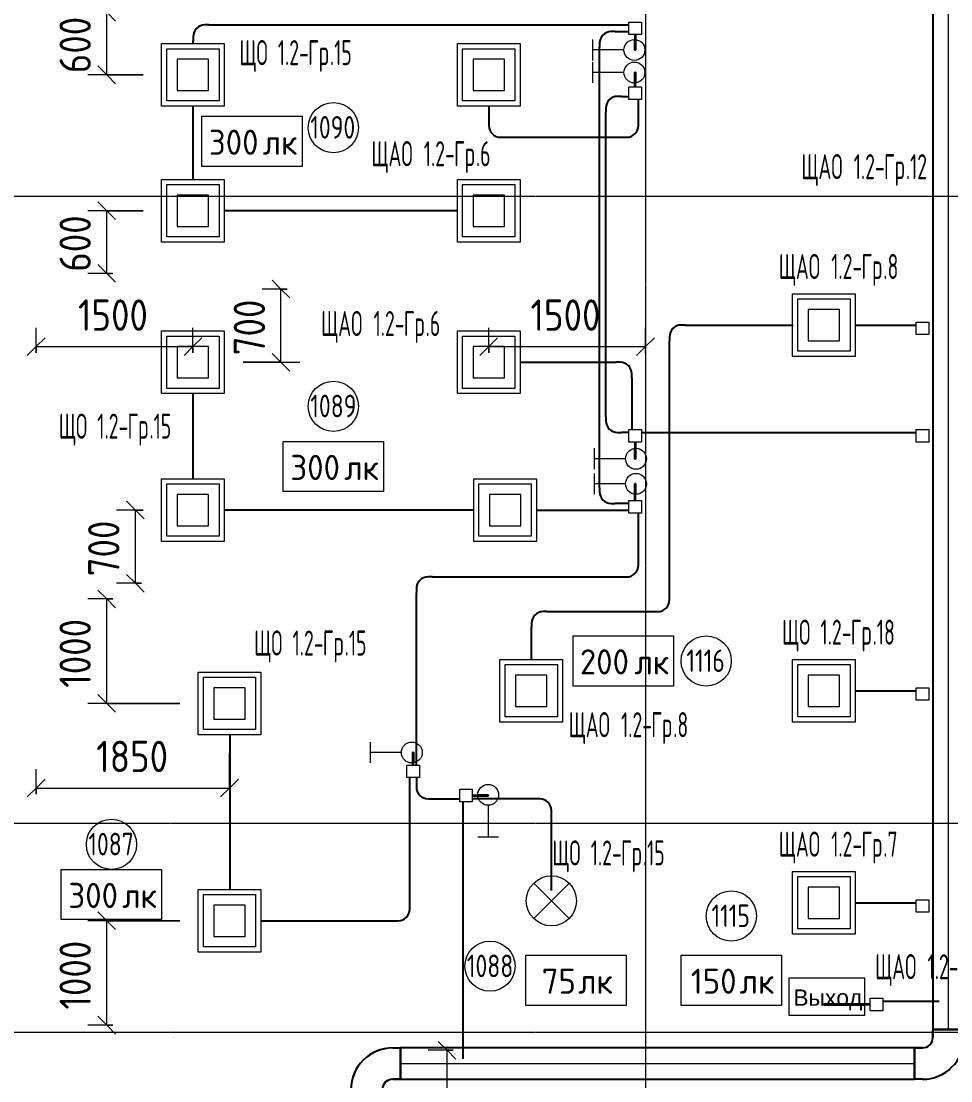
# Model space of a CAD drawing. Header units: millimetres. Extents: x -4730 to 98194, y -4296 to 93388.
# Drawn here: x 39027 to 47922, y 52038 to 62179 of the extents above; entities that cross this region are included whole.
import ezdxf

# ---------------------------------------------------------------- set-up
doc = ezdxf.new("R2010")
doc.units = ezdxf.units.MM
doc.linetypes.add('Линия сетки', pattern=[22.225, 12.7, -3.175, 3.175, -3.175])
for name, color, linetype, lineweight, true_color in [('Кабельные лотки', 5, 'Continuous', 25, 0x0000ff), ('Короба', 7, 'Continuous', 25, 0x008000), ('Соединительные детали кабельных лотков', 5, 'Continuous', 25, 0x0000ff), ('Соединительные детали коробов', 7, 'Continuous', 25, 0x008000), ('Типовые аннотации', 5, 'Continuous', 18, 0x0000ff)]:
    doc.layers.add(name, color=color, linetype=linetype, lineweight=lineweight, true_color=true_color)
for name, color, linetype, lineweight in [('Марки помещений', 7, 'Continuous', 9), ('Марки силовых электроприборов', 7, 'Continuous', 9), ('Осевая линия', 7, 'Continuous', 18), ('Оси', 7, 'Continuous', 9), ('Провода', 7, 'Continuous', 35), ('Размеры', 7, 'Continuous', 9), ('Размеры-120', 7, 'Continuous', 9)]:
    doc.layers.add(name, color=color, linetype=linetype, lineweight=lineweight)
doc.styles.add('Arial', font='arial.ttf', dxfattribs={"height": 156})
doc.styles.add('GOST Common', font='GOST_Common.ttf', dxfattribs={"width": 0.6, "height": 240})
doc.styles.add('GOST Common_1', font='GOST_Common.ttf', dxfattribs={"width": 0.9, "height": 300})
doc.styles.add('GOST Common_2', font='GOST_Common.ttf', dxfattribs={"height": 240})
doc.styles.add('GOST Common_3', font='GOST_Common.ttf', dxfattribs={"width": 0.8, "height": 216})
doc.dimstyles.new('ADSK_Проверочный', dxfattribs={"dimscale": 304.8, "dimtxt": 301.714499, "dimasz": 0.556693, "dimexe": 0.590551, "dimexo": 0.590551, "dimgap": 0.19685, "dimtad": 1, "dimdec": 3, "dimrnd": 0.001, "dimdsep": 46, "dimtxsty": 'GOST Common_1', "dimblk1": 'OBLIQUE', "dimblk2": 'OBLIQUE', "dimsah": 1, "dimcen": 0.09, "dimazin": 0, "dimtfac": 1, "dimtdec": 4, "dimtix": 1, "dimtmove": 0, "dimatfit": 3, "dimfxl": 1, "dimtvp": 1, "dimtolj": 1, "dimtzin": 0, "dimarcsym": 2})

# ---------------------------------------------------------------- blocks, each defined once
blk = doc.blocks.new('M_Горизонтальный изгиб-колено для канального - Стандартная-2475426-1-й этаж')
at = {"layer": 'Соединительные детали кабельных лотков'}
for p, q in [((-150, 250), (-150, 325)), ((150, 325), (-150, 325)), ((-150, 325), (150, 325)), ((-150, 325), (-150, 325)), ((-150, 325), (-150, 250)), ((150, 250), (150, 325)), ((150, 325), (150, 325)), ((150, 325), (150, 250)), ((-325, 150), (-325, 150)), ((-325, 150), (-325, -150)), ((-325, -150), (-325, 150)), ((-325, 150), (-250, 150)), ((-250, 150), (-325, 150)), ((-325, -150), (-325, -150)), ((-250, -150), (-325, -150)), ((-250, -150), (-325, -150))]:
    blk.add_line(p, q, dxfattribs=at)
for radius, end in [(100, 360), (400, 360), (100, 0), (400, 0)]:
    blk.add_arc((-250, 250), radius, 270, end, dxfattribs=at)
blk = doc.blocks.new('M_Короб_ отвод - Плоский торец - ПВХ - Стандартная-2386742-1-й этаж')
at = {"layer": 'Соединительные детали коробов'}
for p, q in [((0, 111.95), (0, 150.05)), ((-150.05, 0), (-111.95, 0))]:
    blk.add_line(p, q, dxfattribs=at)
blk.add_arc((-111.95, 111.95), 111.95, 270, 0, dxfattribs=at)
blk = doc.blocks.new('DIMBLOCK182-1-й этаж')
at = {"layer": 'Размеры-120'}
for p, q in [((43161, 52330), (42921, 52330)), ((43101, 52330), (43016, 52415)), ((43101, 50830), (43101, 52330)), ((43101, 52330), (43186, 52245)), ((43101, 52330), (43161, 52330)), ((43101, 50830), (43016, 50915)), ((43145, 50830), (42921, 50830)), ((43101, 50830), (43186, 50745)), ((43101, 50830), (43145, 50830))]:
    blk.add_line(p, q, dxfattribs=at)
at = {"layer": 'Размеры-120', "color": 0, "insert": (42649, 51230), "char_height": 300, "width": 840.71, "attachment_point": 1, "rotation": 90, "line_spacing_factor": 1.022761, "style": 'GOST Common_1'}
blk.add_mtext('1500', dxfattribs=at)
blk = doc.blocks.new('_Oblique')
at = {"color": 0, "linetype": 'ByBlock', "lineweight": -2}
blk.add_line((-0.5, -0.5), (0.5, 0.5), dxfattribs=at)
blk = doc.blocks.new('ADSK_Марка_Помещение_1_ГОСТ21-501-2011 - Номер-85995-1-й этаж')
at = {"layer": 'Марки помещений'}
blk.add_circle((0, 0), 2, dxfattribs=at)
blk = doc.blocks.new('DIMBLOCK196-1-й этаж')
at = {"layer": 'Размеры-120'}
for p, q in [((39845, 56650), (39760, 56735)), ((39905, 56650), (39665, 56650)), ((39845, 55650), (39845, 56650)), ((39845, 56650), (39929, 56565)), ((39845, 56650), (39905, 56650)), ((39845, 55650), (39760, 55735)), ((40545, 55650), (39665, 55650)), ((39845, 55650), (39929, 55565)), ((39845, 55650), (40545, 55650))]:
    blk.add_line(p, q, dxfattribs=at)
at = {"layer": 'Размеры-120', "color": 0, "insert": (39393, 55800), "char_height": 300, "width": 840.71, "attachment_point": 1, "rotation": 90, "line_spacing_factor": 1.022761, "style": 'GOST Common_1'}
blk.add_mtext('1000', dxfattribs=at)
blk = doc.blocks.new('DIMBLOCK197-1-й этаж')
at = {"layer": 'Размеры-120'}
for p, q in [((39845, 53570), (39760, 53655)), ((40545, 53570), (39665, 53570)), ((39845, 52570), (39845, 53570)), ((39845, 53570), (39929, 53485)), ((39845, 53570), (40545, 53570)), ((39845, 52570), (39760, 52655)), ((39905, 52570), (39665, 52570)), ((39845, 52570), (39929, 52485)), ((39845, 52570), (39905, 52570))]:
    blk.add_line(p, q, dxfattribs=at)
at = {"layer": 'Размеры-120', "color": 0, "insert": (39393, 52720), "char_height": 300, "width": 840.71, "attachment_point": 1, "rotation": 90, "line_spacing_factor": 1.022761, "style": 'GOST Common_1'}
blk.add_mtext('1000', dxfattribs=at)
blk = doc.blocks.new('DIMBLOCK198-1-й этаж')
at = {"layer": 'Размеры-120'}
for p, q in [((41020, 55173), (41020, 54660)), ((41020, 54840), (41020, 55173)), ((39170, 54780), (39170, 55020)), ((39170, 54840), (39255, 54925)), ((41020, 54840), (41105, 54925)), ((39170, 54840), (39085, 54755)), ((39170, 54840), (41020, 54840)), ((39170, 54840), (39170, 54780)), ((41020, 54840), (40935, 54755))]:
    blk.add_line(p, q, dxfattribs=at)
at = {"layer": 'Размеры-120', "color": 0, "insert": (39745, 55292), "char_height": 300, "width": 840.71, "attachment_point": 1, "line_spacing_factor": 1.022761, "style": 'GOST Common_1'}
blk.add_mtext('1850', dxfattribs=at)
blk = doc.blocks.new('DIMBLOCK199-1-й этаж')
at = {"layer": 'Размеры-120'}
for p, q in [((39170, 59004), (39170, 59244)), ((40670, 59004), (40670, 59244)), ((39170, 59064), (39255, 59149)), ((40670, 59064), (40755, 59149)), ((39170, 59064), (39085, 58979)), ((39170, 59064), (40670, 59064)), ((39170, 59064), (39170, 59004)), ((40670, 59064), (40585, 58979)), ((40670, 59064), (40670, 59004))]:
    blk.add_line(p, q, dxfattribs=at)
at = {"layer": 'Размеры-120', "color": 0, "insert": (39570, 59516), "char_height": 300, "width": 840.71, "attachment_point": 1, "line_spacing_factor": 1.022761, "style": 'GOST Common_1'}
blk.add_mtext('1500', dxfattribs=at)
blk = doc.blocks.new('DIMBLOCK200-1-й этаж')
at = {"layer": 'Размеры-120'}
for p, q in [((43500, 59004), (43500, 59244)), ((45000, 59004), (45000, 59244)), ((43500, 59064), (43585, 59149)), ((45000, 59064), (45085, 59149)), ((43500, 59064), (43415, 58979)), ((43500, 59064), (45000, 59064)), ((43500, 59064), (43500, 59004)), ((45000, 59064), (44915, 58979)), ((45000, 59064), (45000, 59004))]:
    blk.add_line(p, q, dxfattribs=at)
at = {"layer": 'Размеры-120', "color": 0, "insert": (43900, 59516), "char_height": 300, "width": 840.71, "attachment_point": 1, "line_spacing_factor": 1.022761, "style": 'GOST Common_1'}
blk.add_mtext('1500', dxfattribs=at)
blk = doc.blocks.new('DIMBLOCK201-1-й этаж')
at = {"layer": 'Размеры-120'}
for p, q in [((40195, 57500), (39939, 57500)), ((40119, 57500), (40034, 57585)), ((40119, 56800), (40119, 57500)), ((40119, 57500), (40204, 57415)), ((40119, 57500), (40195, 57500)), ((40179, 56800), (39939, 56800)), ((40119, 56800), (40034, 56885)), ((40119, 56800), (40204, 56715)), ((40119, 56800), (40179, 56800))]:
    blk.add_line(p, q, dxfattribs=at)
at = {"layer": 'Размеры-120', "color": 0, "insert": (39667, 56866), "char_height": 300, "width": 681.16, "attachment_point": 1, "rotation": 90, "line_spacing_factor": 1.022761, "style": 'GOST Common_1'}
blk.add_mtext('700', dxfattribs=at)
blk = doc.blocks.new('DIMBLOCK202-1-й этаж')
at = {"layer": 'Размеры-120'}
for p, q in [((41512, 59615), (41428, 59700)), ((41572, 59615), (41332, 59615)), ((41512, 58915), (41512, 59615)), ((41512, 59615), (41597, 59530)), ((41512, 59615), (41572, 59615)), ((41512, 58915), (41428, 59000)), ((41150, 58915), (41692, 58915)), ((41512, 58915), (41150, 58915)), ((41512, 58915), (41597, 58830))]:
    blk.add_line(p, q, dxfattribs=at)
at = {"layer": 'Размеры-120', "color": 0, "insert": (41060, 58981), "char_height": 300, "width": 681.16, "attachment_point": 1, "rotation": 90, "line_spacing_factor": 1.022761, "style": 'GOST Common_1'}
blk.add_mtext('700', dxfattribs=at)
blk = doc.blocks.new('DIMBLOCK203-1-й этаж')
at = {"layer": 'Размеры-120'}
for p, q in [((39845, 60365), (39760, 60450)), ((40195, 60365), (39665, 60365)), ((39845, 59765), (39845, 60365)), ((39845, 60365), (39929, 60280)), ((39845, 60365), (40195, 60365)), ((39845, 59765), (39760, 59850)), ((39905, 59765), (39665, 59765)), ((39845, 59765), (39929, 59680)), ((39845, 59765), (39905, 59765))]:
    blk.add_line(p, q, dxfattribs=at)
at = {"layer": 'Размеры-120', "color": 0, "insert": (39393, 59781), "char_height": 300, "width": 681.16, "attachment_point": 1, "rotation": 90, "line_spacing_factor": 1.022761, "style": 'GOST Common_1'}
blk.add_mtext('600', dxfattribs=at)
blk = doc.blocks.new('DIMBLOCK204-1-й этаж')
at = {"layer": 'Размеры-120'}
for p, q in [((39905, 62265), (39665, 62265)), ((39845, 62265), (39760, 62350)), ((39845, 61665), (39845, 62265)), ((39845, 62265), (39929, 62180)), ((39845, 62265), (39905, 62265)), ((40195, 61665), (39665, 61665)), ((39845, 61665), (39760, 61750)), ((39845, 61665), (39929, 61580)), ((39845, 61665), (40195, 61665))]:
    blk.add_line(p, q, dxfattribs=at)
at = {"layer": 'Размеры-120', "color": 0, "insert": (39393, 61681), "char_height": 300, "width": 681.16, "attachment_point": 1, "rotation": 90, "line_spacing_factor": 1.022761, "style": 'GOST Common_1'}
blk.add_mtext('600', dxfattribs=at)
blk = doc.blocks.new('Морка помещения_освещённость_ - Морка помещения_освещённость_-1484368-1-й этаж')
at = {"layer": 'Марки помещений', "color": 190, "true_color": 0x8000ff}
for p, q in [((-4, 0), (-4, 4)), ((-4, 4), (4, 4)), ((4, 4), (4, 0)), ((4, 0), (-4, 0))]:
    blk.add_line(p, q, dxfattribs=at)

msp = doc.modelspace()

# ---------------------------------------------------------------- linework, layer by layer
at = {"layer": 'Кабельные лотки'}
for p, q in [((47750, 87303.1437), (47750, 52528.1437)), ((48050, 52528.1437), (47750, 52528.1437)), ((42656.5722, 52053.1437), (42656.5722, 52353.1437)), ((47575, 52353.1437), (42656.5722, 52353.1437)), ((47575, 52053.1437), (47575, 52353.1437)), ((42656.5722, 52053.1437), (47575, 52053.1437))]:
    msp.add_line(p, q, dxfattribs=at)
at = {"layer": 'Короба'}
for p, q in [((40822.314, 62142.3152), (44840.7659, 62142.3152)), ((44710.8159, 62079.3152), (44840.7659, 62079.3152)), ((40672.264, 61962.5), (40672.264, 61992.2652)), ((44560.7659, 57713.0501), (44560.7659, 61929.2652)), ((44770.8159, 61459.3152), (44840.7659, 61459.3152)), ((40672.264, 60662.5), (40672.264, 61367.5)), ((43502.264, 61367.5), (43502.264, 61217.55)), ((44932.2659, 61217.55), (44932.2659, 61430.8152)), ((44620.7659, 58392.3652), (44620.7659, 61309.2652)), ((43652.314, 61067.5), (44782.2159, 61067.5)), ((43204.764, 60365), (40969.764, 60365)), ((45379.8489, 59270.9625), (46412.2989, 59270.9625)), ((47007.2989, 59270.9625), (47590.7659, 59270.9625)), ((45229.7989, 56678.5125), (45229.7989, 59120.9125)), ((43799.764, 58915), (44719.2159, 58915)), ((44869.2659, 58764.95), (44869.2659, 58270.8152)), ((40672.264, 57797.5001), (40672.264, 58617.5)), ((44840.7659, 58242.3152), (44770.8159, 58242.3152)), ((44960.7659, 58242.3152), (47590.7659, 58242.3152)), ((43361.7873, 57500.0001), (40969.764, 57500.0001)), ((43956.7873, 57500.0001), (44840.7659, 57500.0001)), ((44840.7659, 57563.0001), (44710.8159, 57563.0001)), ((44932.2659, 57010.05), (44932.2659, 57471.5001)), ((42958.2237, 56860), (44782.2159, 56860)), ((42808.1737, 55060), (42808.1737, 56709.95)), ((44059.8489, 56528.4625), (45079.7489, 56528.4625)), ((43909.7989, 56068.4625), (43909.7989, 56378.4125)), ((47007.2989, 55770.9625), (47590.7659, 55770.9625)), ((41022.264, 55352.5001), (41022.264, 53867.5)), ((42745.1737, 53720.05), (42745.1737, 54940)), ((42808.1737, 54940), (42808.1737, 54886.0351)), ((42958.2237, 54735.9851), (43223.0683, 54735.9851)), ((43251.5683, 54707.4851), (43251.5683, 52247.4851)), ((43949.95, 54735.9851), (43343.0683, 54735.9851)), ((44100, 53860), (44100, 54585.9351)), ((47007.2989, 53742.6), (47590.7659, 53742.6)), ((41319.764, 53570), (42595.1237, 53570)), ((47271.2429, 52800.0399), (47811.2429, 52800.0399))]:
    msp.add_line(p, q, dxfattribs=at)
at = {"layer": 'Осевая линия'}
for p, q in [((47900, 52528.1437), (47900, 87303.1437)), ((42656.5722, 52203.1437), (47575, 52203.1437))]:
    msp.add_line(p, q, dxfattribs=at)
at = {"layer": 'Оси', "linetype": 'Линия сетки'}
for p, q in [((45000, 93388.3703), (45000, -3096.3487)), ((98194.2682, 60500), (-3530.0173, 60500)), ((98194.2682, 54500), (-3530.0173, 54500)), ((98194.2682, 52500), (-3530.0173, 52500))]:
    msp.add_line(p, q, dxfattribs=at)
at = {"layer": 'Провода', "flags": 128}
for points in [[(44900.7645, 62050.8152), (44900.7611, 61903.2112), (44900.7611, 62003.0059)], [(44900.7645, 61550.8152), (44900.7611, 61687.4345), (44900.7611, 61587.6398)], [(44900.7646, 58150.8152), (44900.7611, 57990.9342), (44900.7611, 58090.5641)], [(44900.7646, 57591.5001), (44900.7611, 57750.9342), (44900.7611, 57651.3043)], [(42776.6721, 55060), (42776.6689, 55180), (42776.6689, 55080.7608)], [(43343.0683, 54767.4857), (43495, 54767.4871), (43395.2362, 54767.4871)], [(47151.2429, 52768.5402), (46711.2381, 52768.542), (47094.9821, 52768.542)]]:
    msp.add_lwpolyline(points, dxfattribs=at)
at = {"layer": 'Типовые аннотации', "color": 7}
for p, q in [((44840.7659, 62170.8152), (44960.7659, 62170.8152)), ((44840.7659, 62050.8152), (44840.7659, 62170.8152)), ((44960.7659, 62170.8152), (44960.7659, 62050.8152)), ((44960.7659, 62050.8152), (44840.7659, 62050.8152)), ((44840.7659, 61550.8152), (44960.7659, 61550.8152)), ((44840.7659, 61430.8152), (44840.7659, 61550.8152)), ((44960.7659, 61550.8152), (44960.7659, 61430.8152)), ((44960.7659, 61430.8152), (44840.7659, 61430.8152)), ((44840.7659, 57591.5001), (44960.7659, 57591.5001)), ((44840.7659, 57471.5001), (44840.7659, 57591.5001)), ((44960.7659, 57591.5001), (44960.7659, 57471.5001)), ((44960.7659, 57471.5001), (44840.7659, 57471.5001)), ((42716.6737, 55060), (42836.6737, 55060)), ((42716.6737, 54940), (42716.6737, 55060)), ((42836.6737, 55060), (42836.6737, 54940)), ((42836.6737, 54940), (42716.6737, 54940)), ((43223.0683, 54827.4851), (43343.0683, 54827.4851)), ((43223.0683, 54707.4851), (43223.0683, 54827.4851)), ((43343.0683, 54827.4851), (43343.0683, 54707.4851)), ((43343.0683, 54707.4851), (43223.0683, 54707.4851))]:
    msp.add_line(p, q, dxfattribs=at)
at = {"layer": 'Типовые аннотации'}
for p, q in [((40370, 61965), (40970, 61965)), ((40370, 61365), (40370, 61965)), ((40970, 61965), (40970, 61365)), ((44494.3567, 62003.2112), (44494.3567, 61803.2112)), ((40420, 61915), (40920, 61915)), ((40420, 61415), (40420, 61915)), ((40920, 61915), (40920, 61415)), ((44794.3567, 61903.2112), (44494.3567, 61903.2112)), ((40520, 61815), (40520, 61515)), ((40820, 61815), (40520, 61815)), ((40820, 61515), (40820, 61815)), ((40520, 61515), (40820, 61515)), ((40970, 61365), (40370, 61365)), ((40920, 61415), (40420, 61415)), ((40370, 60665), (40970, 60665)), ((40370, 60065), (40370, 60665)), ((40970, 60665), (40970, 60065)), ((43200, 60665), (43800, 60665)), ((43200, 60065), (43200, 60665)), ((43800, 60665), (43800, 60065)), ((40420, 60615), (40920, 60615)), ((40420, 60115), (40420, 60615)), ((40920, 60615), (40920, 60115)), ((43250, 60615), (43750, 60615)), ((43250, 60115), (43250, 60615)), ((43750, 60615), (43750, 60115)), ((40520, 60515), (40520, 60215)), ((40820, 60515), (40520, 60515)), ((40820, 60215), (40820, 60515)), ((43350, 60515), (43350, 60215)), ((43650, 60515), (43350, 60515)), ((43650, 60215), (43650, 60515)), ((40520, 60215), (40820, 60215)), ((43350, 60215), (43650, 60215)), ((40970, 60065), (40370, 60065)), ((40920, 60115), (40420, 60115)), ((43800, 60065), (43200, 60065)), ((43750, 60115), (43250, 60115)), ((40370, 59215), (40970, 59215)), ((40370, 58615), (40370, 59215)), ((40420, 59165), (40920, 59165)), ((40420, 58665), (40420, 59165)), ((40920, 59165), (40920, 58665)), ((40970, 59215), (40970, 58615)), ((40520, 59065), (40520, 58765)), ((40820, 59065), (40520, 59065)), ((40820, 58765), (40820, 59065)), ((40520, 58765), (40820, 58765)), ((40970, 58615), (40370, 58615)), ((40920, 58665), (40420, 58665)), ((44509.3567, 57850.9342), (44509.3567, 57650.9342)), ((40370, 57800.0001), (40970, 57800.0001)), ((40370, 57200.0001), (40370, 57800.0001)), ((40420, 57750.0001), (40920, 57750.0001)), ((40420, 57250.0001), (40420, 57750.0001)), ((40920, 57750.0001), (40920, 57250.0001)), ((40970, 57800.0001), (40970, 57200.0001)), ((43357.0233, 57800.0001), (43957.0233, 57800.0001)), ((43357.0233, 57200.0001), (43357.0233, 57800.0001)), ((43407.0233, 57750.0001), (43907.0233, 57750.0001)), ((43407.0233, 57250.0001), (43407.0233, 57750.0001)), ((43907.0233, 57750.0001), (43907.0233, 57250.0001)), ((43957.0233, 57800.0001), (43957.0233, 57200.0001)), ((44809.3567, 57750.9342), (44509.3567, 57750.9342)), ((40520, 57650.0001), (40520, 57350.0001)), ((40820, 57650.0001), (40520, 57650.0001)), ((40820, 57350.0001), (40820, 57650.0001)), ((43507.0233, 57650.0001), (43507.0233, 57350.0001)), ((43807.0233, 57650.0001), (43507.0233, 57650.0001)), ((43807.0233, 57350.0001), (43807.0233, 57650.0001)), ((40520, 57350.0001), (40820, 57350.0001)), ((43507.0233, 57350.0001), (43807.0233, 57350.0001)), ((40970, 57200.0001), (40370, 57200.0001)), ((40920, 57250.0001), (40420, 57250.0001)), ((43957.0233, 57200.0001), (43357.0233, 57200.0001)), ((43907.0233, 57250.0001), (43407.0233, 57250.0001)), ((46407.5349, 56070.9625), (47007.5349, 56070.9625)), ((46407.5349, 55470.9625), (46407.5349, 56070.9625)), ((46457.5349, 56020.9625), (46957.5349, 56020.9625)), ((46457.5349, 55520.9625), (46457.5349, 56020.9625)), ((46957.5349, 56020.9625), (46957.5349, 55520.9625)), ((47007.5349, 56070.9625), (47007.5349, 55470.9625)), ((40720, 55950.0001), (41320, 55950.0001)), ((40720, 55350.0001), (40720, 55950.0001)), ((40770, 55900.0001), (41270, 55900.0001)), ((40770, 55400.0001), (40770, 55900.0001)), ((41270, 55900.0001), (41270, 55400.0001)), ((41320, 55950.0001), (41320, 55350.0001)), ((46557.5349, 55920.9625), (46557.5349, 55620.9625)), ((46857.5349, 55920.9625), (46557.5349, 55920.9625)), ((46857.5349, 55620.9625), (46857.5349, 55920.9625)), ((40870, 55800.0001), (40870, 55500.0001)), ((41170, 55800.0001), (40870, 55800.0001)), ((41170, 55500.0001), (41170, 55800.0001)), ((46557.5349, 55620.9625), (46857.5349, 55620.9625)), ((40870, 55500.0001), (41170, 55500.0001)), ((47007.5349, 55470.9625), (46407.5349, 55470.9625)), ((46957.5349, 55520.9625), (46457.5349, 55520.9625)), ((41270, 55400.0001), (40770, 55400.0001)), ((41320, 55350.0001), (40720, 55350.0001)), ((42364.3567, 55280), (42364.3567, 55080)), ((42664.3567, 55180), (42364.3567, 55180)), ((43495, 54674.3567), (43495, 54374.3567)), ((43395, 54374.3567), (43595, 54374.3567)), ((40720, 53870), (41320, 53870)), ((40720, 53270), (40720, 53870)), ((41320, 53870), (41320, 53270)), ((44100, 53760), (43930.2944, 53929.7056)), ((44100, 53760), (44269.7056, 53929.7056)), ((40770, 53820), (41270, 53820)), ((40770, 53320), (40770, 53820)), ((41270, 53820), (41270, 53320)), ((44100, 53760), (43930.2944, 53590.2944)), ((44100, 53760), (44269.7056, 53590.2944)), ((40870, 53720), (40870, 53420)), ((41170, 53720), (40870, 53720)), ((41170, 53420), (41170, 53720)), ((40870, 53420), (41170, 53420)), ((41320, 53270), (40720, 53270)), ((41270, 53320), (40770, 53320))]:
    msp.add_line(p, q, dxfattribs=at)
at = {"layer": 'Типовые аннотации', "color": 1, "true_color": 0xff0000}
for p, q in [((43200, 61965), (43800, 61965)), ((43200, 61365), (43200, 61965)), ((43800, 61965), (43800, 61365)), ((43250, 61915), (43750, 61915)), ((43250, 61415), (43250, 61915)), ((43750, 61915), (43750, 61415)), ((43350, 61815), (43350, 61515)), ((43650, 61815), (43350, 61815)), ((43650, 61515), (43650, 61815)), ((44494.3567, 61787.4345), (44494.3567, 61587.4345)), ((44794.3567, 61687.4345), (44494.3567, 61687.4345)), ((43350, 61515), (43650, 61515)), ((43800, 61365), (43200, 61365)), ((43750, 61415), (43250, 61415)), ((46407.5349, 59570.9625), (47007.5349, 59570.9625)), ((46407.5349, 58970.9625), (46407.5349, 59570.9625)), ((47007.5349, 59570.9625), (47007.5349, 58970.9625)), ((46457.5349, 59520.9625), (46957.5349, 59520.9625)), ((46457.5349, 59020.9625), (46457.5349, 59520.9625)), ((46957.5349, 59520.9625), (46957.5349, 59020.9625)), ((46557.5349, 59420.9625), (46557.5349, 59120.9625)), ((46857.5349, 59420.9625), (46557.5349, 59420.9625)), ((46857.5349, 59120.9625), (46857.5349, 59420.9625)), ((47590.7659, 59299.4625), (47710.7659, 59299.4625)), ((47590.7659, 59179.4625), (47590.7659, 59299.4625)), ((47710.7659, 59299.4625), (47710.7659, 59179.4625)), ((43200, 59215), (43800, 59215)), ((43200, 58615), (43200, 59215)), ((43250, 59165), (43750, 59165)), ((43250, 58665), (43250, 59165)), ((43750, 59165), (43750, 58665)), ((43800, 59215), (43800, 58615)), ((46557.5349, 59120.9625), (46857.5349, 59120.9625)), ((47710.7659, 59179.4625), (47590.7659, 59179.4625)), ((43350, 59065), (43350, 58765)), ((43650, 59065), (43350, 59065)), ((43650, 58765), (43650, 59065)), ((46957.5349, 59020.9625), (46457.5349, 59020.9625)), ((47007.5349, 58970.9625), (46407.5349, 58970.9625)), ((43350, 58765), (43650, 58765)), ((43800, 58615), (43200, 58615)), ((43750, 58665), (43250, 58665)), ((44840.7659, 58270.8152), (44960.7659, 58270.8152)), ((44840.7659, 58150.8152), (44840.7659, 58270.8152)), ((44960.7659, 58270.8152), (44960.7659, 58150.8152)), ((47590.7659, 58270.8152), (47710.7659, 58270.8152)), ((47590.7659, 58150.8152), (47590.7659, 58270.8152)), ((47710.7659, 58270.8152), (47710.7659, 58150.8152)), ((44960.7659, 58150.8152), (44840.7659, 58150.8152)), ((47710.7659, 58150.8152), (47590.7659, 58150.8152)), ((44509.3567, 58090.9342), (44509.3567, 57890.9342)), ((44809.3567, 57990.9342), (44509.3567, 57990.9342)), ((43607.5349, 56070.9625), (44207.5349, 56070.9625)), ((43607.5349, 55470.9625), (43607.5349, 56070.9625)), ((43657.5349, 56020.9625), (44157.5349, 56020.9625)), ((43657.5349, 55520.9625), (43657.5349, 56020.9625)), ((44157.5349, 56020.9625), (44157.5349, 55520.9625)), ((44207.5349, 56070.9625), (44207.5349, 55470.9625)), ((43757.5349, 55920.9625), (43757.5349, 55620.9625)), ((44057.5349, 55920.9625), (43757.5349, 55920.9625)), ((44057.5349, 55620.9625), (44057.5349, 55920.9625)), ((43757.5349, 55620.9625), (44057.5349, 55620.9625)), ((44207.5349, 55470.9625), (43607.5349, 55470.9625)), ((44157.5349, 55520.9625), (43657.5349, 55520.9625)), ((46407.5349, 54042.6), (47007.5349, 54042.6)), ((46407.5349, 53442.6), (46407.5349, 54042.6)), ((46457.5349, 53992.6), (46957.5349, 53992.6)), ((46457.5349, 53492.6), (46457.5349, 53992.6)), ((46957.5349, 53992.6), (46957.5349, 53492.6)), ((47007.5349, 54042.6), (47007.5349, 53442.6)), ((46557.5349, 53892.6), (46557.5349, 53592.6)), ((46857.5349, 53892.6), (46557.5349, 53892.6)), ((46857.5349, 53592.6), (46857.5349, 53892.6)), ((47590.7659, 53771.1), (47710.7659, 53771.1)), ((47590.7659, 53651.1), (47590.7659, 53771.1)), ((47710.7659, 53771.1), (47710.7659, 53651.1)), ((47710.7659, 53651.1), (47590.7659, 53651.1)), ((46557.5349, 53592.6), (46857.5349, 53592.6)), ((47007.5349, 53442.6), (46407.5349, 53442.6)), ((46957.5349, 53492.6), (46457.5349, 53492.6)), ((47151.2429, 52828.5399), (47271.2429, 52828.5399)), ((47151.2429, 52708.5399), (47151.2429, 52828.5399)), ((47271.2429, 52828.5399), (47271.2429, 52708.5399)), ((47271.2429, 52708.5399), (47151.2429, 52708.5399))]:
    msp.add_line(p, q, dxfattribs=at)
at = {"layer": 'Типовые аннотации', "color": 16, "true_color": 0x800000}
for p, q in [((47590.7659, 55799.4625), (47710.7659, 55799.4625)), ((47590.7659, 55679.4625), (47590.7659, 55799.4625)), ((47710.7659, 55799.4625), (47710.7659, 55679.4625)), ((47710.7659, 55679.4625), (47590.7659, 55679.4625))]:
    msp.add_line(p, q, dxfattribs=at)
at = {"layer": 'Типовые аннотации', "color": 96, "true_color": 0x008000}
for p, q in [((46374.9821, 52663.2548), (46374.9821, 53023.2548)), ((46374.9821, 53023.2548), (47094.9821, 53023.2548)), ((47094.9821, 53023.2548), (47094.9821, 52663.2548)), ((47094.9821, 52663.2548), (46374.9821, 52663.2548))]:
    msp.add_line(p, q, dxfattribs=at)
at = {"layer": 'Типовые аннотации'}
for centre, radius in [((44894.3567, 61903.2112), 100), ((44909.3567, 57750.9342), 100), ((42764.3567, 55180), 100), ((43495, 54774.3567), 100), ((44100, 53760), 240)]:
    msp.add_circle(centre, radius, dxfattribs=at)
at = {"layer": 'Типовые аннотации', "color": 1, "true_color": 0xff0000}
for centre in [(44894.3567, 61687.4345), (44909.3567, 57990.9342)]:
    msp.add_circle(centre, 100, dxfattribs=at)

# ---------------------------------------------------------------- block references
at = {"layer": 'Марки помещений', "xscale": 120, "yscale": 120, "zscale": 120}
for p in [(42013.968, 61159.9859), (42013.968, 58493.1075), (45581.416, 56055.5945), (39890.0606, 54300.4263), (45821.416, 53614.8768), (43512.0768, 53134.8768)]:
    msp.add_blockref('ADSK_Марка_Помещение_1_ГОСТ21-501-2011 - Номер-85995-1-й этаж', p, dxfattribs=at)
at = {"layer": 'Марки помещений', "color": 190, "true_color": 0x8000ff, "xscale": 120, "yscale": 120, "zscale": 120}
for p in [(41234.5467, 60788.1889), (42013.968, 57676.2582), (44788.1533, 55815.5945), (39890.0606, 53580.4263), (44335.9019, 52759.4719), (45821.416, 52759.4719)]:
    msp.add_blockref('Морка помещения_освещённость_ - Морка помещения_освещённость_-1484368-1-й этаж', p, dxfattribs=at)
at = {"layer": 'Соединительные детали кабельных лотков'}
msp.add_blockref('M_Горизонтальный изгиб-колено для канального - Стандартная-2475426-1-й этаж', (47900, 52203.1437), dxfattribs=at)
msp.add_blockref('M_Горизонтальный изгиб-колено для канального - Стандартная-2475426-1-й этаж', (47900, 52203.1437), dxfattribs=at)
at = {"layer": 'Соединительные детали кабельных лотков', "rotation": 180}
msp.add_blockref('M_Горизонтальный изгиб-колено для канального - Стандартная-2475426-1-й этаж', (42331.5722, 52203.1437), dxfattribs=at)
msp.add_blockref('M_Горизонтальный изгиб-колено для канального - Стандартная-2475426-1-й этаж', (42331.5722, 52203.1437), dxfattribs=at)
at = {"layer": 'Соединительные детали коробов'}
for p, rotation in [((40672.264, 62142.3152), 180), ((44560.7659, 62079.3152), 180), ((44620.7659, 61459.3152), 180), ((43502.264, 61067.5), 270), ((45229.7989, 59270.9625), 180), ((44869.2659, 58915), 90), ((44620.7659, 58242.3152), 270), ((44560.7659, 57563.0001), 270), ((42808.1737, 56860), 180), ((43909.7989, 56528.4625), 180), ((42808.1737, 54735.9851), 270), ((44100, 54735.9851), 90)]:
    msp.add_blockref('M_Короб_ отвод - Плоский торец - ПВХ - Стандартная-2386742-1-й этаж', p, dxfattribs=dict(at, rotation=rotation))
for p in [(44932.2659, 61067.5), (44932.2659, 56860), (45229.7989, 56528.4625), (42745.1737, 53570)]:
    msp.add_blockref('M_Короб_ отвод - Плоский торец - ПВХ - Стандартная-2386742-1-й этаж', p, dxfattribs=at)

# ---------------------------------------------------------------- texts
at = {"layer": 'Марки помещений', "char_height": 216, "attachment_point": 1, "style": 'GOST Common_3'}
for s, insert, width in [('1090', (41792.8521, 61270.7732), 546.4302), ('1089', (41792.8521, 58603.8947), 546.4302), ('1116', (45391.9801, 56166.3817), 469.4682), ('1087', (39668.9447, 54411.2135), 546.4302), ('1115', (45631.9801, 53725.664), 469.4682), ('1088', (43290.9609, 53245.664), 546.4302)]:
    msp.add_mtext(s, dxfattribs=dict(at, insert=insert, width=width))
at = {"layer": 'Марки помещений', "color": 190, "true_color": 0x8000ff, "char_height": 240, "attachment_point": 1, "style": 'GOST Common_2'}
for s, insert, width in [('300', (40822.6628, 61139.9008), 625.31625), ('лк', (41338.6003, 61139.9008), 413.67075), ('300', (41602.0841, 58027.9702), 625.31625), ('лк', (42118.0216, 58027.9702), 413.67075), ('200', (44372.0694, 56167.3065), 634.9365), ('лк', (44895.9444, 56167.3065), 413.67075), ('300', (39478.1767, 53932.1382), 625.31625), ('лк', (39994.1142, 53932.1382), 413.67075), ('75', (44007.4181, 53111.1838), 423.291), ('лк', (44356.6681, 53111.1838), 413.67075), ('150', (45433.5322, 53111.1838), 567.59475), ('лк', (45901.8447, 53111.1838), 413.67075)]:
    msp.add_mtext(s, dxfattribs=dict(at, insert=insert, width=width))
at = {"layer": 'Марки силовых электроприборов', "char_height": 240, "attachment_point": 1, "style": 'GOST Common'}
for s, insert, width in [('ЩО', (41114.0461, 61997.7523), 340.55685), (' 1.2-', (41395.0336, 61997.7523), 455.99985), ('Гр', (41771.2711, 61997.7523), 253.9746), ('.15', (41980.8211, 61997.7523), 265.5189), ('ЩАО', (42377.4061, 61030.5131), 502.17705), (' 1.2-', (42791.7436, 61030.5131), 455.99985), ('Гр', (43167.9811, 61030.5131), 253.9746), ('.6', (43377.5311, 61030.5131), 178.93665), ('ЩАО', (46491.1238, 60906.7423), 502.17705), (' 1.2-', (46905.4613, 60906.7423), 455.99985), ('Гр', (47281.6988, 60906.7423), 253.9746), ('.12', (47491.2488, 60906.7423), 265.5189), ('ЩАО', (46275.5402, 59951.1449), 502.17705), (' 1.2-', (46689.8777, 59951.1449), 455.99985), ('Гр', (47066.1152, 59951.1449), 253.9746), ('.8', (47275.6652, 59951.1449), 178.93665), ('ЩАО', (41896.2628, 59405.2457), 502.17705), (' 1.2-', (42310.6003, 59405.2457), 455.99985), ('Гр', (42686.8378, 59405.2457), 253.9746), ('.6', (42896.3878, 59405.2457), 178.93665), ('ЩО', (39386.584, 58422.9259), 340.55685), (' 1.2-', (39667.5715, 58422.9259), 455.99985), ('Гр', (40043.809, 58422.9259), 253.9746), ('.15', (40253.359, 58422.9259), 265.5189), ('ЩО', (46306.5002, 56451.1449), 340.55685), (' 1.2-', (46587.4877, 56451.1449), 455.99985), ('Гр', (46963.7252, 56451.1449), 253.9746), ('.18', (47173.2752, 56451.1449), 265.5189), ('ЩО', (41254.8443, 56347.5825), 340.55685), (' 1.2-', (41535.8318, 56347.5825), 455.99985), ('Гр', (41912.0693, 56347.5825), 253.9746), ('.15', (42121.6193, 56347.5825), 265.5189), ('ЩАО', (44264.6966, 55566.0876), 502.17705), (' 1.2-', (44679.0341, 55566.0876), 455.99985), ('Гр', (45055.2716, 55566.0876), 253.9746), ('.8', (45264.8216, 55566.0876), 178.93665), ('ЩАО', (46275.5402, 54422.7824), 502.17705), (' 1.2-', (46689.8777, 54422.7824), 455.99985), ('Гр', (47066.1152, 54422.7824), 253.9746), ('.7', (47275.6652, 54422.7824), 178.93665), ('ЩО', (44107.8753, 54338.7373), 340.55685), (' 1.2-', (44388.8628, 54338.7373), 455.99985), ('Гр', (44765.1003, 54338.7373), 253.9746), ('.15', (44974.6503, 54338.7373), 265.5189), ('ЩАО', (47197.1416, 53250.2651), 502.17705), (' 1.2-', (47611.4791, 53250.2651), 455.99985)]:
    msp.add_mtext(s, dxfattribs=dict(at, insert=insert, width=width))
at = {"layer": 'Типовые аннотации', "color": 96, "lineweight": 9, "true_color": 0x008000, "insert": (46415.125, 52912.4194), "char_height": 156, "width": 769.62, "attachment_point": 1, "style": 'Arial'}
msp.add_mtext('Выход', dxfattribs=at)

# ---------------------------------------------------------------- dimensions: what is measured, and where the dimension line sits
at = {"layer": 'Размеры'}
for base, p1, p2, override, picture, middle in [((39844.5958, 62265), (40374.764, 61665), (39724.614, 62265), {"dimpost": '<>', "dimfxl": 884.700546}, 'DIMBLOCK204-1-й этаж', (39634.5958, 61965)), ((39844.5958, 60365), (39724.614, 59765), (40374.764, 60365), {"dimpost": '<>', "dimfxl": 884.700546}, 'DIMBLOCK203-1-й этаж', (39634.5958, 60065)), ((41512.4397, 59615), (40969.764, 58915), (41392.4578, 59615), {"dimpost": '<>', "dimfxl": 817.722501}, 'DIMBLOCK202-1-й этаж', (41302.4397, 59265)), ((40118.7332, 57500.0001), (39998.7514, 56800.0001), (40374.764, 57500.0001), {"dimpost": '<>', "dimfxl": 794.597694}, 'DIMBLOCK201-1-й этаж', (39908.7332, 57150.0001)), ((39844.5958, 56650.0001), (40724.764, 55650.0001), (39724.614, 56650.0001), {"dimpost": '<>', "dimfxl": 1414.319651}, 'DIMBLOCK196-1-й этаж', (39634.5958, 56150.0001)), ((39844.5958, 53570), (39724.614, 52570), (40724.764, 53570), {"dimpost": '<>', "dimfxl": 1414.319651}, 'DIMBLOCK197-1-й этаж', (39634.5958, 53070)), ((43100.6726, 52330), (43324.764, 50830), (42980.6907, 52330), {"dimpost": '<>', "dimfxl": 1538.956268}, 'DIMBLOCK182-1-й этаж', (42890.6726, 51580))]:
    dim = msp.add_linear_dim(base=base, p1=p1, p2=p2, angle=90, dimstyle='ADSK_Проверочный', override=override, dxfattribs=at)
    dim.commit()
    dim.dimension.update_dxf_attribs({"geometry": picture, "text_midpoint": middle})
for base, p1, p2, override, picture, middle in [((40670, 59064.3187), (39170, 59184.3006), (40670, 59184.3006), {"dimpost": '<>', "dimfxl": 1500}, 'DIMBLOCK199-1-й этаж', (39920, 59274.3187)), ((45000, 59064.3187), (43500, 59184.3006), (45000, 59184.3006), {"dimpost": '<>', "dimfxl": 1500}, 'DIMBLOCK200-1-й этаж', (44250, 59274.3187)), ((41020, 54839.7406), (39170, 54959.7224), (41020, 55352.5001), {"dimpost": '<>', "dimfxl": 1891.236176}, 'DIMBLOCK198-1-й этаж', (40095, 55049.7406))]:
    dim = msp.add_linear_dim(base=base, p1=p1, p2=p2, dimstyle='ADSK_Проверочный', override=override, dxfattribs=at)
    dim.commit()
    dim.dimension.update_dxf_attribs({"geometry": picture, "text_midpoint": middle})

doc.saveas('drawing.dxf')
